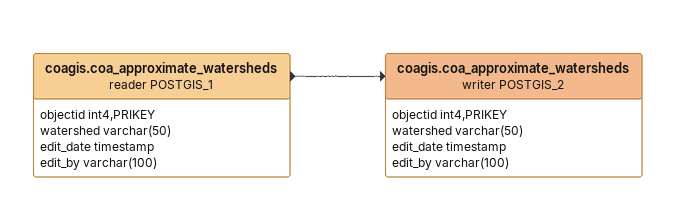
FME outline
coagis.coa_approximate_watersheds (reader POSTGIS_1)
    attributes: objectid int4,PRIKEY, watershed varchar(50), edit_date timestamp, edit_by varchar(100)
    -> coagis.coa_approximate_watersheds (writer POSTGIS_2)
coagis.coa_approximate_watersheds (writer POSTGIS_2)
    attributes: objectid int4,PRIKEY, watershed varchar(50), edit_date timestamp, edit_by varchar(100)
